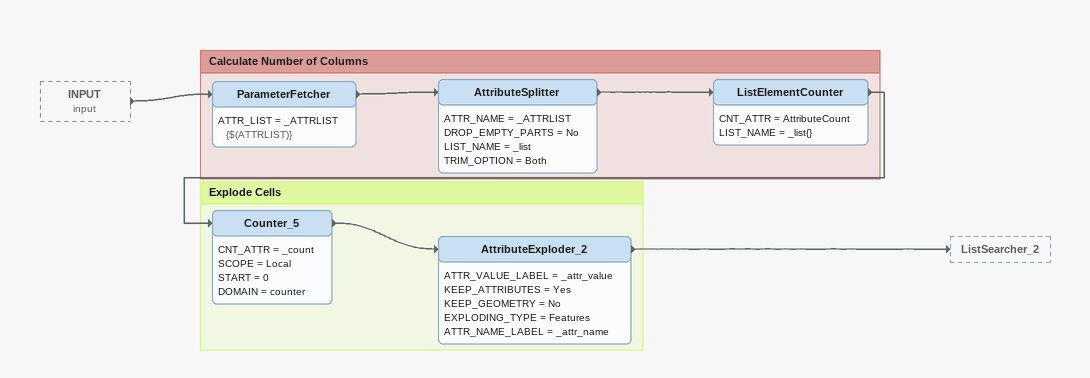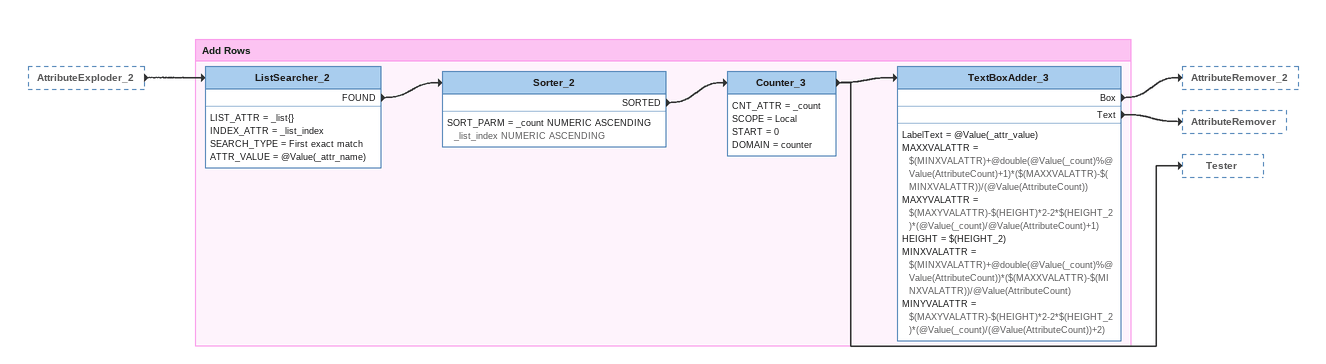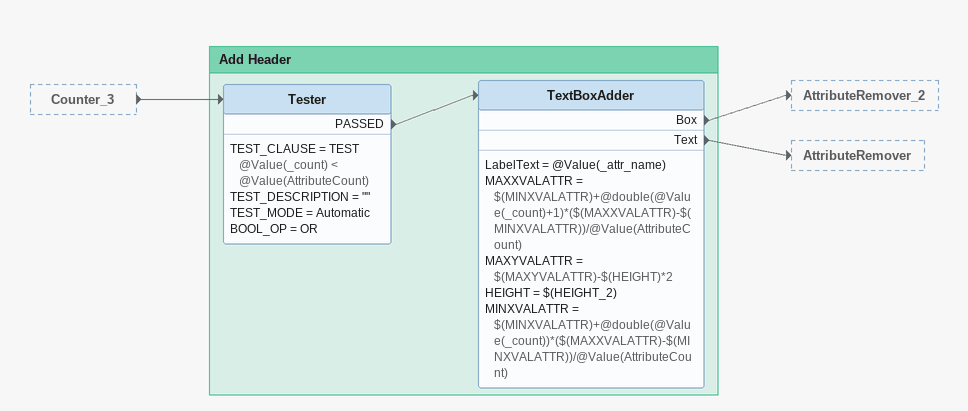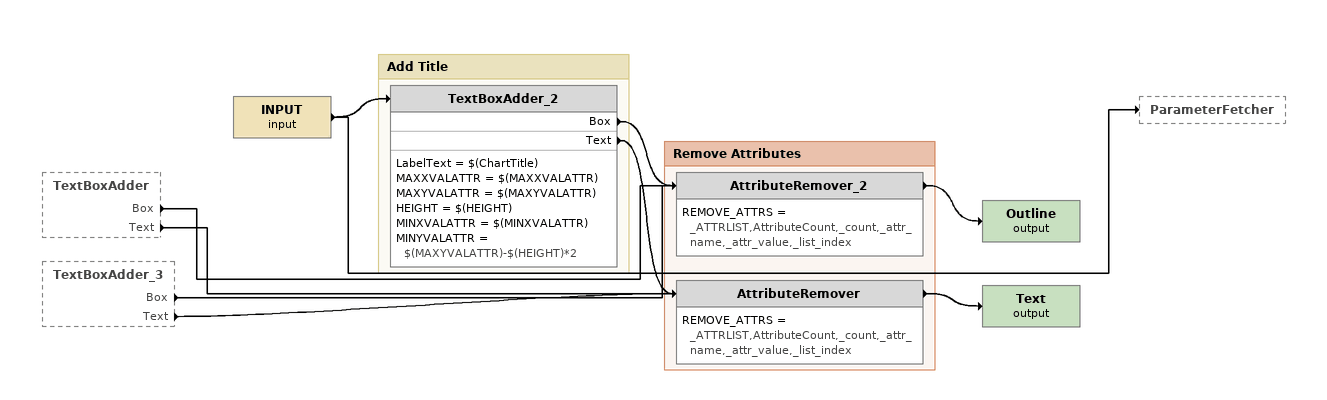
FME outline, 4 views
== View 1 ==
INPUT (input) [outside]
    -> ParameterFetcher

Bookmark: Calculate Number of Columns
ParameterFetcher
    ATTR_LIST = _ATTRLIST {$(ATTRLIST)}
    -> AttributeSplitter
AttributeSplitter
    ATTR_NAME = _ATTRLIST
    DROP_EMPTY_PARTS = No
    LIST_NAME = _list
    TRIM_OPTION = Both
    -> ListElementCounter
ListElementCounter
    CNT_ATTR = AttributeCount
    LIST_NAME = _list{}
    -> Counter_5

Bookmark: Explode Cells
Counter_5
    CNT_ATTR = _count
    SCOPE = Local
    START = 0
    DOMAIN = counter
    -> AttributeExploder_2
AttributeExploder_2
    ATTR_VALUE_LABEL = _attr_value
    KEEP_ATTRIBUTES = Yes
    KEEP_GEOMETRY = No
    EXPLODING_TYPE = Features
    ATTR_NAME_LABEL = _attr_name
    -> ListSearcher_2

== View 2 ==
AttributeExploder_2 [outside]
    -> ListSearcher_2

Bookmark: Add Rows
ListSearcher_2
    LIST_ATTR = _list{}
    INDEX_ATTR = _list_index
    SEARCH_TYPE = First exact match
    ATTR_VALUE = @Value(_attr_name)
    FOUND -> Sorter_2
Sorter_2
    SORT_PARM = _count NUMERIC ASCENDING _list_index NUMERIC ASCENDING
    SORTED -> Counter_3
Counter_3
    CNT_ATTR = _count
    SCOPE = Local
    START = 0
    DOMAIN = counter
    -> TextBoxAdder_3
    -> Tester
TextBoxAdder_3
    LabelText = @Value(_attr_value)
    MAXXVALATTR = $(MINXVALATTR)+@double(@Value(_count)%@Value(AttributeCount)+1)*($(MAXXVALATTR)-$(MINXVALATTR))/(@Value(AttributeCount))
    MAXYVALATTR = $(MAXYVALATTR)-$(HEIGHT)*2-2*$(HEIGHT_2)*(@Value(_count)/@Value(AttributeCount)+1)
    HEIGHT = $(HEIGHT_2)
    MINXVALATTR = $(MINXVALATTR)+@double(@Value(_count)%@Value(AttributeCount))*($(MAXXVALATTR)-$(MINXVALATTR))/@Value(AttributeCount)
    MINYVALATTR = $(MAXYVALATTR)-$(HEIGHT)*2-2*$(HEIGHT_2)*(@Value(_count)/(@Value(AttributeCount))+2)
    Box -> AttributeRemover_2
    Text -> AttributeRemover

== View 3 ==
Counter_3 [outside]
    -> Tester

Bookmark: Add Header
Tester
    TEST_CLAUSE = TEST @Value(_count) < @Value(AttributeCount)
    TEST_DESCRIPTION = ""
    TEST_MODE = Automatic
    BOOL_OP = OR
    PASSED -> TextBoxAdder
TextBoxAdder
    LabelText = @Value(_attr_name)
    MAXXVALATTR = $(MINXVALATTR)+@double(@Value(_count)+1)*($(MAXXVALATTR)-$(MINXVALATTR))/@Value(AttributeCount)
    MAXYVALATTR = $(MAXYVALATTR)-$(HEIGHT)*2
    HEIGHT = $(HEIGHT_2)
    MINXVALATTR = $(MINXVALATTR)+@double(@Value(_count))*($(MAXXVALATTR)-$(MINXVALATTR))/@Value(AttributeCount)
    Box -> AttributeRemover_2
    Text -> AttributeRemover

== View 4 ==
TextBoxAdder [outside]
    Box -> AttributeRemover_2
    Text -> AttributeRemover
TextBoxAdder_3 [outside]
    Box -> AttributeRemover_2
    Text -> AttributeRemover
INPUT (input)
    -> TextBoxAdder_2
    -> ParameterFetcher
Outline (output)
Text (output)

Bookmark: Add Title
TextBoxAdder_2
    LabelText = $(ChartTitle)
    MAXXVALATTR = $(MAXXVALATTR)
    MAXYVALATTR = $(MAXYVALATTR)
    HEIGHT = $(HEIGHT)
    MINXVALATTR = $(MINXVALATTR)
    MINYVALATTR = $(MAXYVALATTR)-$(HEIGHT)*2
    Box -> AttributeRemover_2
    Text -> AttributeRemover

Bookmark: Remove Attributes
AttributeRemover_2
    REMOVE_ATTRS = _ATTRLIST,AttributeCount,_count,_attr_name,_attr_value,_list_index
    -> Outline (output)
AttributeRemover
    REMOVE_ATTRS = _ATTRLIST,AttributeCount,_count,_attr_name,_attr_value,_list_index
    -> Text (output)
